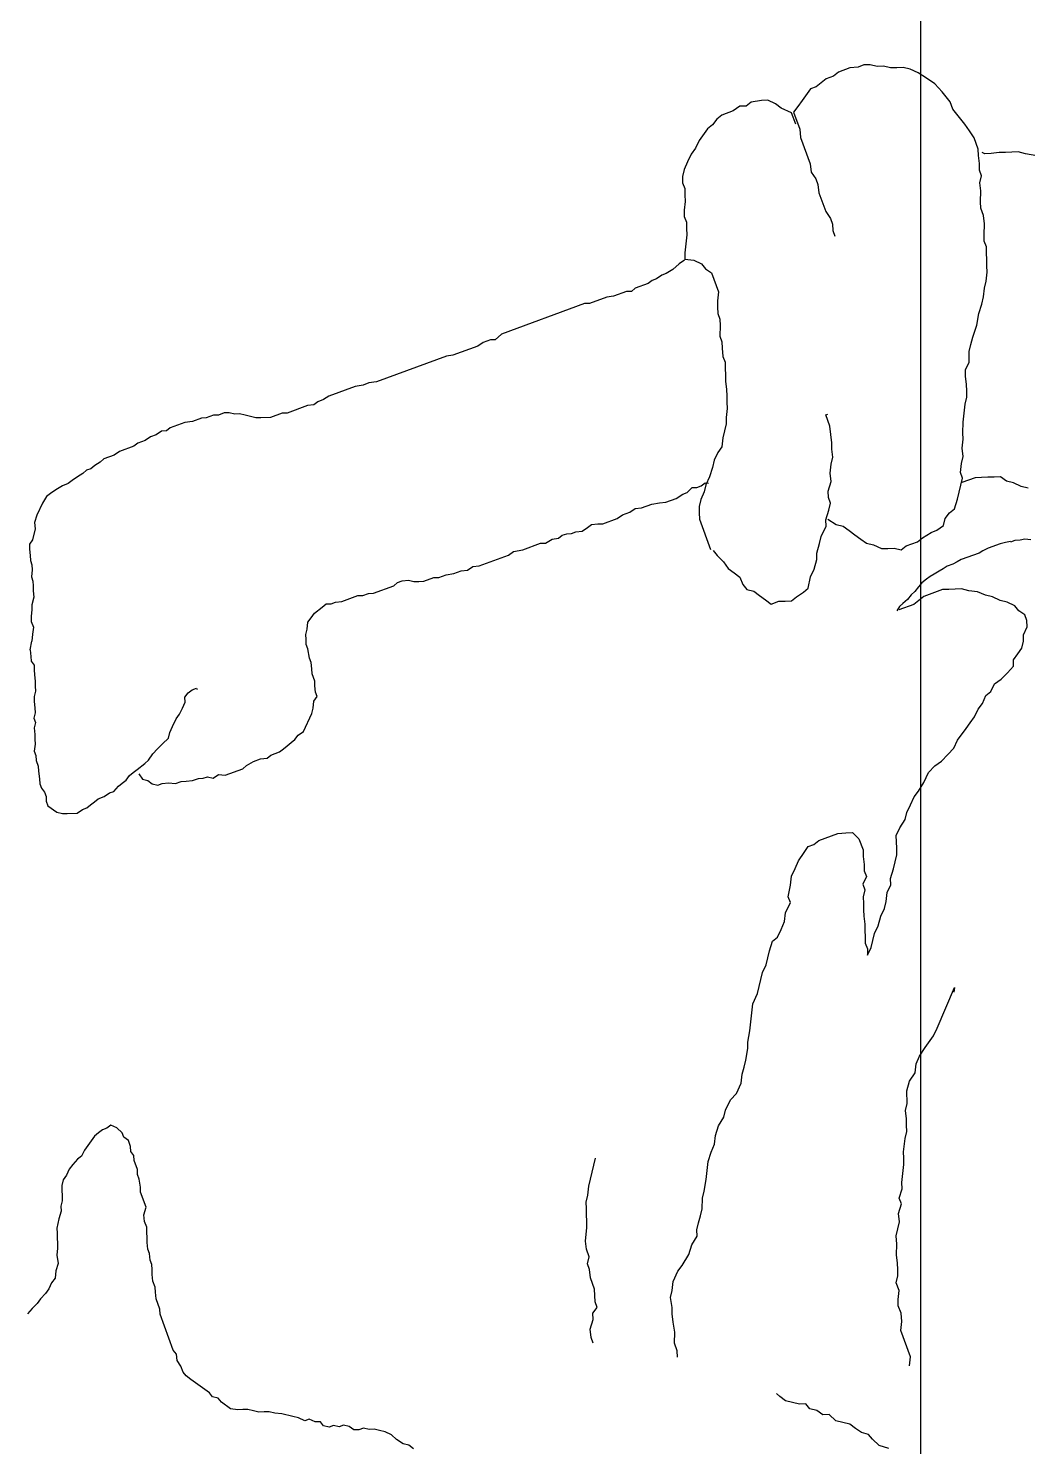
# Model space of a CAD drawing. Header units: millimetres. Extents: x 33350 to 35310, y -217097 to -211540.
# Drawn here: x 33692.44 to 33727.22, y -214426.19 to -214376.8 of the extents above; entities that cross this region are included whole.
import ezdxf
from ezdxf.enums import TextEntityAlignment as Align

# ---------------------------------------------------------------- set-up
doc = ezdxf.new("R2010")
doc.units = ezdxf.units.MM
doc.header["$LTSCALE"] = 60
doc.header["$MEASUREMENT"] = 0
doc.layers.add('BL-E', color=32, linetype='Continuous')
doc.layers.add('TEFRIŞ', color=223, linetype='Continuous')
doc.styles.add('ROMANS', font='ROMANSTW.SHX', dxfattribs={"width": 0.8})

# ---------------------------------------------------------------- blocks, each defined once
blk = doc.blocks.new('180x70x85')
at = {"layer": 'BL-E', "linetype": 'Continuous'}
blk.add_line((33453.251, -214514.093), (33453.251, -214319.093), dxfattribs=at)
at = {"layer": 'BL-E', "linetype": 'Continuous', "style": 'ROMANS', "width": 0.8}
blk.add_attdef('NO', text='', height=10, rotation=90, dxfattribs=at).set_placement((33438.251, -214492.093), align=Align.MIDDLE)
blk = doc.blocks.new('İNSAN-1')
for p, q in [((28.206, 2.562), (28.282, 2.161)), ((10.859, 1.894), (11.062, 2.043)), ((11.062, 2.043), (11.308, 2.101)), ((11.308, 2.101), (11.529, 2.094)), ((11.529, 2.094), (11.798, 2.219)), ((11.798, 2.219), (12.019, 2.212)), ((12.019, 2.212), (12.216, 2.139)), ((12.216, 2.139), (12.365, 1.936)), ((14.819, 1.811), (14.832, 1.981)), ((14.832, 1.981), (14.867, 2.143)), ((14.867, 2.143), (14.843, 2.352)), ((16.635, 2.26), (16.693, 2.015)), ((16.693, 2.015), (16.818, 1.746)), ((28.282, 2.161), (28.341, 1.916)), ((9.978, 1.324), (10.206, 1.538)), ((10.206, 1.538), (10.434, 1.752)), ((10.434, 1.752), (10.655, 1.746)), ((10.655, 1.746), (10.859, 1.894)), ((12.365, 1.936), (12.537, 1.798)), ((12.537, 1.798), (12.662, 1.528)), ((12.662, 1.528), (12.721, 1.283)), ((14.78, 1.647), (14.739, 1.474)), ((14.763, 1.657), (14.819, 1.811)), ((16.818, 1.746), (16.877, 1.5)), ((16.877, 1.5), (17.025, 1.297)), ((28.334, 1.695), (28.327, 1.474)), ((28.341, 1.916), (28.334, 1.695)), ((9.547, 0.962), (9.816, 1.086)), ((9.816, 1.086), (9.978, 1.324)), ((12.721, 1.283), (12.845, 1.014)), ((12.845, 1.014), (12.904, 0.769)), ((14.691, 1.28), (14.539, 0.865)), ((14.739, 1.474), (14.691, 1.28)), ((17.019, 1.076), (17.012, 0.855)), ((17.025, 1.297), (17.019, 1.076)), ((28.32, 1.253), (28.289, 0.967)), ((28.327, 1.474), (28.32, 1.253)), ((8.666, 0.392), (8.935, 0.516)), ((8.935, 0.516), (9.139, 0.665)), ((9.139, 0.665), (9.408, 0.789)), ((9.408, 0.789), (9.547, 0.962)), ((12.904, 0.769), (13.028, 0.499)), ((13.028, 0.499), (13.063, 0.189)), ((14.375, 0.549), (14.146, -0.073)), ((14.449, 0.686), (14.375, 0.549)), ((14.539, 0.865), (14.449, 0.686)), ((17.005, 0.634), (16.998, 0.413)), ((17.012, 0.855), (17.005, 0.634)), ((22.31, 0.469), (22.711, 0.545)), ((22.711, 0.545), (23.046, 0.645)), ((23.046, 0.645), (23.291, 0.703)), ((23.291, 0.703), (23.602, 0.738)), ((23.602, 0.738), (23.847, 0.797)), ((23.847, 0.797), (24.158, 0.831)), ((24.158, 0.831), (24.379, 0.824)), ((24.379, 0.824), (24.6, 0.818)), ((24.6, 0.818), (24.821, 0.811)), ((24.821, 0.811), (25.043, 0.804)), ((25.043, 0.804), (25.239, 0.731)), ((25.239, 0.731), (25.46, 0.724)), ((25.46, 0.724), (25.837, 0.735)), ((25.837, 0.735), (26.124, 0.704)), ((26.124, 0.704), (26.386, 0.607)), ((26.386, 0.607), (26.607, 0.6)), ((26.607, 0.6), (26.984, 0.611)), ((26.984, 0.611), (27.27, 0.58)), ((27.27, 0.58), (27.516, 0.638)), ((27.516, 0.638), (27.713, 0.566)), ((27.713, 0.566), (27.934, 0.559)), ((27.934, 0.559), (28.22, 0.528)), ((28.22, 0.528), (28.441, 0.521)), ((28.289, 0.967), (28.282, 0.746)), ((28.282, 0.746), (28.324, 0.656)), ((28.441, 0.521), (28.835, 0.376)), ((7.851, -0.202), (8.259, 0.095)), ((8.259, 0.095), (8.462, 0.243)), ((8.462, 0.243), (8.666, 0.392)), ((13.063, 0.189), (13.122, -0.057)), ((16.998, 0.413), (16.829, -0.046)), ((18.933, -0.001), (19.554, 0.068)), ((19.554, 0.068), (19.8, 0.127)), ((19.8, 0.127), (20.021, 0.12)), ((20.021, 0.12), (20.242, 0.113)), ((20.242, 0.113), (20.528, 0.082)), ((20.528, 0.082), (20.749, 0.075)), ((20.749, 0.075), (21.019, 0.199)), ((21.019, 0.199), (21.395, 0.21)), ((21.395, 0.21), (21.64, 0.268)), ((21.64, 0.268), (21.886, 0.327)), ((21.886, 0.327), (22.31, 0.469)), ((28.835, 0.376), (29.074, 0.214)), ((29.074, 0.214), (29.312, 0.051)), ((29.312, 0.051), (29.485, -0.087)), ((-2.172, -0.907), (-0.76, -0.31)), ((-0.76, -0.31), (-0.915, -0.327)), ((7.354, -0.54), (7.582, -0.326)), ((7.582, -0.326), (7.851, -0.202)), ((13.115, -0.277), (13.108, -0.498)), ((13.122, -0.057), (13.115, -0.277)), ((13.99, -0.369), (13.922, -0.556)), ((14.072, -0.211), (13.99, -0.369)), ((14.146, -0.073), (14.072, -0.211)), ((15.572, -0.627), (15.776, -0.478)), ((15.776, -0.478), (15.914, -0.305)), ((15.914, -0.305), (16.249, -0.205)), ((16.249, -0.205), (16.494, -0.147)), ((16.494, -0.147), (16.739, -0.088)), ((16.739, -0.088), (16.985, -0.029)), ((16.985, -0.029), (17.181, -0.102)), ((17.181, -0.102), (17.492, -0.067)), ((17.492, -0.067), (17.737, -0.008)), ((17.737, -0.008), (18.024, -0.039)), ((18.024, -0.039), (18.335, -0.005)), ((18.335, -0.005), (18.556, -0.012)), ((18.556, -0.012), (18.933, -0.001)), ((29.485, -0.087), (29.658, -0.225)), ((29.658, -0.225), (29.83, -0.363)), ((29.83, -0.363), (30.093, -0.459)), ((30.093, -0.459), (30.266, -0.598)), ((-2.442, -1.032), (-2.172, -0.907)), ((6.964, -0.993), (7.126, -0.755)), ((7.126, -0.755), (7.354, -0.54)), ((13.101, -0.719), (12.86, -1.375)), ((13.108, -0.498), (13.101, -0.719)), ((13.745, -0.844), (13.635, -1.015)), ((13.819, -0.706), (13.745, -0.844)), ((13.922, -0.556), (13.819, -0.706)), ((15.092, -1.12), (15.165, -0.924)), ((15.165, -0.924), (15.327, -0.685)), ((15.327, -0.685), (15.572, -0.627)), ((30.266, -0.598), (30.438, -0.736)), ((30.438, -0.736), (30.718, -0.988)), ((30.718, -0.988), (30.908, -1.281)), ((-3.143, -1.519), (-2.849, -1.329)), ((-2.849, -1.329), (-2.442, -1.032)), ((6.083, -1.563), (6.377, -1.373)), ((6.377, -1.373), (6.736, -1.207)), ((6.736, -1.207), (6.964, -0.993)), ((12.86, -1.375), (12.722, -1.548)), ((13.335, -1.446), (13.198, -1.561)), ((13.466, -1.282), (13.335, -1.446)), ((13.561, -1.153), (13.466, -1.282)), ((13.635, -1.015), (13.561, -1.153)), ((14.768, -1.597), (14.906, -1.424)), ((14.906, -1.424), (15.092, -1.12)), ((30.908, -1.281), (31.099, -1.575)), ((-13.93, -1.868), (-13.619, -1.834)), ((-13.619, -1.834), (-12.7, -2.172)), ((-6.013, -2.026), (-5.768, -1.968)), ((-5.768, -1.968), (-5.547, -1.974)), ((-5.547, -1.974), (-5.325, -1.981)), ((-5.039, -2.012), (-4.794, -1.954)), ((-4.794, -1.954), (-4.351, -1.967)), ((-4.351, -1.967), (-4.016, -1.867)), ((-4.016, -1.867), (-3.723, -1.677)), ((-3.723, -1.677), (-3.412, -1.643)), ((-3.412, -1.643), (-3.143, -1.519)), ((5.095, -2.018), (5.341, -1.96)), ((5.341, -1.96), (5.61, -1.835)), ((5.61, -1.835), (5.879, -1.711)), ((5.879, -1.711), (6.083, -1.563)), ((12.584, -1.721), (12.391, -2.246)), ((12.722, -1.548), (12.584, -1.721)), ((12.753, -1.938), (12.622, -2.102)), ((12.918, -1.81), (12.753, -1.938)), ((13.034, -1.688), (12.918, -1.81)), ((13.198, -1.561), (13.034, -1.688)), ((14.623, -1.99), (14.768, -1.597)), ((31.099, -1.575), (31.223, -1.844)), ((31.223, -1.844), (31.282, -2.089)), ((-12.7, -2.172), (-12.389, -2.137)), ((-12.389, -2.137), (-12.102, -2.168)), ((-12.102, -2.168), (-11.84, -2.265)), ((-11.84, -2.265), (-11.619, -2.272)), ((-11.619, -2.272), (-11.308, -2.237)), ((-11.308, -2.237), (-11.045, -2.334)), ((-11.045, -2.334), (-10.8, -2.275)), ((-10.8, -2.275), (-10.579, -2.282)), ((-10.579, -2.282), (-10.358, -2.289)), ((-10.358, -2.289), (-10.071, -2.32)), ((-10.071, -2.32), (-9.695, -2.31)), ((-9.695, -2.31), (-9.408, -2.341)), ((-9.408, -2.341), (-9.163, -2.282)), ((-9.163, -2.282), (-8.918, -2.223)), ((-8.918, -2.223), (-8.631, -2.254)), ((-8.631, -2.254), (-8.296, -2.154)), ((-8.296, -2.154), (-8.099, -2.227)), ((-8.099, -2.227), (-7.764, -2.127)), ((-7.764, -2.127), (-7.543, -2.134)), ((-7.543, -2.134), (-6.921, -2.064)), ((-6.921, -2.064), (-6.7, -2.071)), ((-6.7, -2.071), (-6.479, -2.078)), ((-6.479, -2.078), (-6.013, -2.026)), ((-5.325, -1.981), (-5.039, -2.012)), ((3.044, -2.53), (3.379, -2.429)), ((3.379, -2.429), (3.624, -2.371)), ((3.624, -2.371), (3.869, -2.312)), ((3.869, -2.312), (4.09, -2.319)), ((4.09, -2.319), (4.312, -2.326)), ((4.312, -2.326), (4.533, -2.333)), ((4.533, -2.333), (4.802, -2.208)), ((4.802, -2.208), (5.095, -2.018)), ((12.507, -2.224), (12.357, -2.31)), ((12.622, -2.102), (12.507, -2.224)), ((14.485, -2.163), (14.623, -1.99)), ((14.543, -2.408), (14.485, -2.163)), ((14.537, -2.629), (14.543, -2.408)), ((31.275, -2.31), (31.268, -2.531)), ((31.282, -2.089), (31.275, -2.31)), ((-16.807, -2.597), (-16.706, -2.932)), ((-16.706, -2.932), (-16.492, -3.16)), ((1.393, -2.965), (1.728, -2.865)), ((1.728, -2.865), (1.997, -2.74)), ((1.997, -2.74), (2.243, -2.682)), ((2.243, -2.682), (2.554, -2.647)), ((2.554, -2.647), (2.823, -2.523)), ((2.823, -2.523), (3.044, -2.53)), ((14.53, -2.85), (14.537, -2.629)), ((14.654, -3.12), (14.53, -2.85)), ((31.268, -2.531), (31.327, -2.776)), ((31.327, -2.776), (31.32, -2.997)), ((-16.492, -3.16), (-16.319, -3.298)), ((-16.319, -3.298), (-16.26, -3.543)), ((0.364, -3.331), (0.633, -3.207)), ((0.585, -3.338), (0.364, -3.331)), ((0.782, -3.41), (0.585, -3.338)), ((0.633, -3.207), (1.124, -3.089)), ((1.003, -3.417), (0.782, -3.41)), ((1.224, -3.424), (1.003, -3.417)), ((1.124, -3.089), (1.393, -2.965)), ((1.445, -3.431), (1.224, -3.424)), ((1.732, -3.462), (1.445, -3.431)), ((2.64, -3.424), (2.395, -3.483)), ((2.837, -3.496), (2.64, -3.424)), ((3.107, -3.372), (2.837, -3.496)), ((3.303, -3.445), (3.107, -3.372)), ((3.524, -3.451), (3.303, -3.445)), ((3.811, -3.482), (3.524, -3.451)), ((14.713, -3.365), (14.654, -3.12)), ((14.862, -3.568), (14.713, -3.365)), ((31.32, -2.997), (31.379, -3.242)), ((31.379, -3.242), (31.372, -3.463)), ((-16.26, -3.543), (-16.112, -3.747)), ((-16.112, -3.747), (-15.963, -3.95)), ((-15.963, -3.95), (-15.904, -4.196)), ((1.953, -3.469), (1.732, -3.462)), ((2.174, -3.476), (1.953, -3.469)), ((2.395, -3.483), (2.174, -3.476)), ((4.032, -3.489), (3.811, -3.482)), ((4.426, -3.634), (4.032, -3.489)), ((4.64, -3.862), (4.426, -3.634)), ((4.634, -4.083), (4.64, -3.862)), ((15.01, -3.772), (14.862, -3.568)), ((15.159, -3.976), (15.01, -3.772)), ((31.269, -3.947), (31.124, -4.34)), ((31.3, -3.66), (31.269, -3.947)), ((31.372, -3.463), (31.3, -3.66)), ((-15.904, -4.196), (-15.846, -4.441)), ((-15.846, -4.441), (-15.631, -4.669)), ((4.361, -5.026), (4.603, -4.37)), ((4.603, -4.37), (4.634, -4.083)), ((15.308, -4.179), (15.159, -3.976)), ((15.366, -4.425), (15.308, -4.179)), ((15.557, -4.718), (15.366, -4.425)), ((31.124, -4.34), (30.986, -4.513)), ((-15.631, -4.669), (-15.638, -4.89)), ((-15.638, -4.89), (-15.49, -5.093)), ((14.952, -4.943), (15.311, -4.777)), ((15.311, -4.777), (15.532, -4.784)), ((15.532, -4.784), (15.867, -4.683)), ((15.867, -4.683), (16.113, -4.625)), ((16.113, -4.625), (16.309, -4.697)), ((16.309, -4.697), (16.531, -4.704)), ((16.531, -4.704), (16.866, -4.604)), ((16.866, -4.604), (17.152, -4.635)), ((17.152, -4.635), (17.463, -4.6)), ((17.463, -4.6), (17.708, -4.542)), ((17.708, -4.542), (17.995, -4.573)), ((17.995, -4.573), (18.216, -4.58)), ((18.216, -4.58), (18.503, -4.611)), ((18.503, -4.611), (18.789, -4.642)), ((18.789, -4.642), (19.183, -4.787)), ((19.183, -4.787), (19.207, -4.721)), ((25.608, -4.544), (25.411, -4.472)), ((25.829, -4.551), (25.608, -4.544)), ((26.026, -4.624), (25.829, -4.551)), ((26.264, -4.786), (26.026, -4.624)), ((26.921, -5.028), (26.264, -4.786)), ((30.889, -4.775), (30.751, -4.948)), ((30.986, -4.513), (30.889, -4.775)), ((-15.49, -5.093), (-15.431, -5.338)), ((-15.431, -5.338), (-15.258, -5.476)), ((3.947, -5.544), (4.151, -5.395)), ((4.151, -5.395), (4.223, -5.198)), ((4.223, -5.198), (4.361, -5.026)), ((13.008, -5.568), (13.146, -5.395)), ((13.146, -5.395), (13.546, -5.319)), ((13.546, -5.319), (13.816, -5.195)), ((13.816, -5.195), (14.151, -5.095)), ((14.151, -5.095), (14.372, -5.101)), ((14.372, -5.101), (14.707, -5.001)), ((14.707, -5.001), (14.952, -4.943)), ((27.207, -5.059), (26.921, -5.028)), ((27.404, -5.131), (27.207, -5.059)), ((27.643, -5.294), (27.404, -5.131)), ((27.929, -5.325), (27.643, -5.294)), ((28.848, -5.663), (27.929, -5.325)), ((30.541, -5.317), (30.133, -5.614)), ((30.613, -5.121), (30.541, -5.317)), ((30.751, -4.948), (30.613, -5.121)), ((-15.258, -5.476), (-15.265, -5.697)), ((-15.265, -5.697), (-15.206, -5.943)), ((3.115, -5.982), (3.384, -5.858)), ((3.384, -5.858), (3.653, -5.734)), ((3.653, -5.734), (3.947, -5.544)), ((12.707, -5.979), (12.846, -5.806)), ((12.846, -5.806), (13.008, -5.568)), ((29.135, -5.694), (28.848, -5.663)), ((29.726, -5.911), (29.135, -5.694)), ((29.308, -5.832), (29.702, -5.977)), ((29.929, -5.763), (29.726, -5.911)), ((30.133, -5.614), (29.929, -5.763)), ((-15.206, -5.943), (-15.147, -6.188)), ((-15.147, -6.188), (-14.998, -6.391)), ((-14.998, -6.391), (-14.891, -6.505)), ((0.997, -6.469), (1.267, -6.345)), ((1.267, -6.345), (1.536, -6.221)), ((1.536, -6.221), (1.847, -6.186)), ((1.847, -6.186), (2.206, -6.02)), ((2.206, -6.02), (2.403, -6.093)), ((2.403, -6.093), (2.804, -6.017)), ((2.804, -6.017), (3.115, -5.982)), ((12.597, -6.683), (12.694, -6.42)), ((12.694, -6.42), (12.701, -6.2)), ((12.701, -6.2), (12.707, -5.979)), ((29.702, -5.977), (29.867, -6.336)), ((29.867, -6.336), (30.016, -6.54)), ((-0.236, -6.984), (0.034, -6.86)), ((0.034, -6.86), (0.279, -6.801)), ((0.279, -6.801), (0.524, -6.742)), ((0.524, -6.742), (0.859, -6.642)), ((0.859, -6.642), (0.997, -6.469)), ((12.746, -6.887), (12.597, -6.683)), ((12.894, -7.09), (12.746, -6.887)), ((30.016, -6.54), (30.141, -6.809)), ((30.141, -6.809), (30.134, -7.03)), ((-2.263, -7.429), (-1.952, -7.395)), ((-1.952, -7.395), (-1.641, -7.36)), ((-1.641, -7.36), (-1.33, -7.326)), ((-1.33, -7.326), (-0.971, -7.16)), ((-0.971, -7.16), (-0.726, -7.101)), ((-0.726, -7.101), (-0.481, -7.043)), ((-0.481, -7.043), (-0.236, -6.984)), ((13.043, -7.294), (12.894, -7.09)), ((13.102, -7.539), (13.043, -7.294)), ((30.079, -7.382), (29.941, -7.555)), ((30.134, -7.03), (30.079, -7.382)), ((-4.674, -8.106), (-4.446, -7.892)), ((-4.446, -7.892), (-4.086, -7.727)), ((-4.086, -7.727), (-3.776, -7.692)), ((-3.776, -7.692), (-3.53, -7.633)), ((-3.53, -7.633), (-3.285, -7.575)), ((-3.285, -7.575), (-2.885, -7.499)), ((-2.885, -7.499), (-2.663, -7.505)), ((-2.663, -7.505), (-2.263, -7.429)), ((13.275, -7.677), (13.102, -7.539)), ((13.537, -7.774), (13.275, -7.677)), ((13.686, -7.978), (13.537, -7.774)), ((29.934, -7.776), (29.771, -8.014)), ((29.941, -7.555), (29.934, -7.776)), ((-5.571, -8.521), (-5.278, -8.331)), ((-5.278, -8.331), (-5.033, -8.272)), ((-5.033, -8.272), (-4.674, -8.106)), ((13.834, -8.181), (13.686, -7.978)), ((14.073, -8.344), (13.834, -8.181)), ((14.287, -8.571), (14.073, -8.344)), ((18.387, -8.367), (18.076, -8.402)), ((18.632, -8.309), (18.387, -8.367)), ((18.877, -8.25), (18.632, -8.309)), ((19.098, -8.257), (18.877, -8.25)), ((19.409, -8.222), (19.098, -8.257)), ((19.63, -8.229), (19.409, -8.222)), ((19.851, -8.236), (19.63, -8.229)), ((20.073, -8.243), (19.851, -8.236)), ((20.359, -8.274), (20.073, -8.243)), ((20.58, -8.281), (20.359, -8.274)), ((20.801, -8.288), (20.58, -8.281)), ((21.022, -8.295), (20.801, -8.288)), ((21.219, -8.367), (21.022, -8.295)), ((21.506, -8.398), (21.219, -8.367)), ((29.771, -8.014), (29.627, -8.408)), ((-7.132, -8.915), (-6.822, -8.88)), ((-6.822, -8.88), (-6.487, -8.78)), ((-6.487, -8.78), (-6.217, -8.656)), ((-6.217, -8.656), (-5.906, -8.621)), ((-5.906, -8.621), (-5.571, -8.521)), ((14.46, -8.709), (14.287, -8.571)), ((15.552, -9.186), (14.501, -8.799)), ((17.023, -8.834), (16.753, -8.958)), ((16.823, -8.986), (16.809, -8.866)), ((17.358, -8.733), (17.023, -8.834)), ((17.603, -8.675), (17.358, -8.733)), ((17.872, -8.55), (17.603, -8.675)), ((18.076, -8.402), (17.872, -8.55)), ((21.727, -8.405), (21.506, -8.398)), ((21.924, -8.477), (21.727, -8.405)), ((22.3, -8.467), (21.924, -8.477)), ((22.522, -8.474), (22.3, -8.467)), ((22.718, -8.546), (22.522, -8.474)), ((22.94, -8.553), (22.718, -8.546)), ((23.161, -8.56), (22.94, -8.553)), ((23.471, -8.526), (23.161, -8.56)), ((24.128, -8.767), (23.471, -8.526)), ((24.276, -8.971), (24.128, -8.767)), ((29.285, -8.729), (29.147, -8.901)), ((29.488, -8.58), (29.285, -8.729)), ((29.627, -8.408), (29.488, -8.58)), ((-9.716, -9.453), (-9.422, -9.264)), ((-9.422, -9.264), (-9.201, -9.27)), ((-9.201, -9.27), (-8.956, -9.212)), ((-8.956, -9.212), (-8.711, -9.153)), ((-8.711, -9.153), (-8.466, -9.094)), ((-8.466, -9.094), (-8.089, -9.084)), ((-8.089, -9.084), (-7.844, -9.025)), ((-7.844, -9.025), (-7.443, -8.949)), ((-7.443, -8.949), (-7.132, -8.915)), ((15.773, -9.193), (15.552, -9.186)), ((15.994, -9.2), (15.773, -9.193)), ((16.239, -9.141), (15.994, -9.2)), ((16.508, -9.017), (16.239, -9.141)), ((16.753, -8.958), (16.508, -9.017)), ((16.655, -9.443), (16.66, -9.272)), ((16.66, -9.272), (16.716, -9.119)), ((16.716, -9.119), (16.823, -8.986)), ((24.449, -9.109), (24.276, -8.971)), ((24.574, -9.378), (24.449, -9.109)), ((24.608, -9.689), (24.574, -9.378)), ((28.47, -9.323), (28.266, -9.471)), ((28.739, -9.198), (28.47, -9.323)), ((29.147, -8.901), (28.739, -9.198)), ((-10.638, -9.933), (-10.434, -9.785)), ((-10.434, -9.785), (-10.051, -9.554)), ((-10.051, -9.554), (-9.716, -9.453)), ((16.278, -9.995), (16.422, -9.76)), ((16.422, -9.76), (16.479, -9.608)), ((16.479, -9.608), (16.655, -9.443)), ((24.571, -9.706), (24.445, -9.89)), ((24.829, -9.696), (24.608, -9.689)), ((25.451, -9.627), (24.829, -9.696)), ((25.672, -9.634), (25.451, -9.627)), ((25.893, -9.641), (25.672, -9.634)), ((26.09, -9.713), (25.893, -9.641)), ((26.311, -9.72), (26.09, -9.713)), ((26.622, -9.685), (26.311, -9.72)), ((26.843, -9.692), (26.622, -9.685)), ((27.064, -9.699), (26.843, -9.692)), ((27.261, -9.772), (27.064, -9.699)), ((27.482, -9.779), (27.261, -9.772)), ((27.727, -9.72), (27.482, -9.779)), ((27.997, -9.596), (27.727, -9.72)), ((28.266, -9.471), (27.997, -9.596)), ((-13.626, -9.951), (-13.405, -9.958)), ((-13.405, -9.958), (-13.142, -10.055)), ((-13.142, -10.055), (-12.766, -10.044)), ((-12.766, -10.044), (-12.413, -10.099)), ((-12.413, -10.099), (-12.127, -10.13)), ((-12.127, -10.13), (-11.905, -10.137)), ((-11.905, -10.137), (-11.553, -10.193)), ((-11.553, -10.193), (-11.308, -10.134)), ((-11.308, -10.134), (-10.997, -10.099)), ((-10.997, -10.099), (-10.638, -9.933)), ((16.124, -10.572), (16.148, -10.351)), ((16.148, -10.351), (16.278, -9.995)), ((24.106, -10.342), (24.05, -10.494)), ((24.25, -10.107), (24.106, -10.342)), ((24.445, -9.89), (24.25, -10.107)), ((15.95, -11.2), (16.081, -10.845)), ((16.081, -10.845), (16.124, -10.572)), ((23.869, -10.831), (23.762, -10.964)), ((23.925, -10.678), (23.869, -10.831)), ((24.05, -10.494), (23.925, -10.678)), ((15.926, -11.421), (15.95, -11.2)), ((23.762, -10.964), (23.594, -11.421)), ((15.707, -11.859), (15.801, -11.606)), ((15.801, -11.606), (15.926, -11.421)), ((23.482, -11.725), (23.314, -12.182)), ((23.487, -11.554), (23.482, -11.725)), ((23.594, -11.421), (23.487, -11.554)), ((15.395, -12.551), (15.582, -12.044)), ((15.582, -12.044), (15.707, -11.859)), ((23.314, -12.182), (23.29, -12.404)), ((-12.101, -12.896), (-11.897, -12.748)), ((-11.897, -12.748), (-11.701, -12.82)), ((-11.701, -12.82), (-11.479, -12.827)), ((-11.479, -12.827), (-11.258, -12.834)), ((-11.258, -12.834), (-10.865, -12.979)), ((-6.944, -12.858), (-6.699, -12.799)), ((15.366, -12.944), (15.39, -12.722)), ((15.39, -12.722), (15.395, -12.551)), ((23.29, -12.404), (23.065, -13.012)), ((-13.141, -12.886), (-12.944, -12.958)), ((-12.944, -12.958), (-12.657, -12.989)), ((-12.657, -12.989), (-12.322, -12.889)), ((-12.322, -12.889), (-12.101, -12.896)), ((-10.865, -12.979), (-10.578, -13.01)), ((-10.578, -13.01), (-10.381, -13.082)), ((-10.381, -13.082), (-10.136, -13.024)), ((-10.136, -13.024), (-9.873, -13.12)), ((-9.873, -13.12), (-9.587, -13.151)), ((-9.587, -13.151), (-9.12, -13.099)), ((-9.12, -13.099), (-8.899, -13.106)), ((-8.899, -13.106), (-8.678, -13.113)), ((-8.678, -13.113), (-8.457, -13.12)), ((-8.457, -13.12), (-8.236, -13.127)), ((-8.236, -13.127), (-7.991, -13.068)), ((-7.991, -13.068), (-7.68, -13.034)), ((-7.68, -13.034), (-7.435, -12.975)), ((-7.435, -12.975), (-7.189, -12.916)), ((-7.189, -12.916), (-6.944, -12.858)), ((15.11, -13.483), (15.134, -13.262)), ((15.134, -13.262), (15.259, -13.077)), ((15.259, -13.077), (15.366, -12.944)), ((23.06, -13.183), (21.995, -16.076)), ((23.065, -13.012), (23.06, -13.183)), ((14.992, -13.959), (15.048, -13.806)), ((15.048, -13.806), (15.054, -13.635)), ((15.054, -13.635), (15.11, -13.483)), ((14.717, -14.549), (14.862, -14.314)), ((14.862, -14.314), (14.886, -14.092)), ((14.886, -14.092), (14.992, -13.959)), ((14.488, -15.329), (14.712, -14.72)), ((14.712, -14.72), (14.717, -14.549)), ((14.301, -15.836), (14.427, -15.652)), ((14.427, -15.652), (14.488, -15.329)), ((13.928, -16.851), (14.301, -15.836)), ((21.801, -16.292), (21.795, -16.463)), ((21.995, -16.076), (21.801, -16.292)), ((21.702, -16.717), (21.576, -16.901)), ((21.795, -16.463), (21.702, -16.717)), ((13.754, -17.478), (13.778, -17.257)), ((13.778, -17.257), (13.904, -17.073)), ((13.904, -17.073), (13.928, -16.851)), ((21.576, -16.901), (21.259, -17.764)), ((13.618, -18.005), (13.661, -17.732)), ((13.661, -17.732), (13.754, -17.478)), ((21.259, -17.764), (21.235, -17.985)), ((13.52, -18.429), (13.525, -18.258)), ((13.525, -18.258), (13.618, -18.005)), ((21.235, -17.985), (20.338, -20.421)), ((13.389, -18.784), (13.52, -18.429)), ((-16.818, -19.138), (-16.7, -19.3)), ((13.378, -19.126), (13.383, -18.955)), ((13.424, -19.316), (13.378, -19.126)), ((13.383, -18.955), (13.389, -18.784)), ((-16.7, -19.3), (-16.653, -19.494)), ((-16.653, -19.494), (-16.502, -19.727)), ((-16.502, -19.727), (-16.332, -19.908)), ((13.237, -19.823), (13.344, -19.69)), ((13.344, -19.69), (13.4, -19.537)), ((13.4, -19.537), (13.424, -19.316)), ((-16.332, -19.908), (-16.233, -20.122)), ((-16.233, -20.122), (-16.186, -20.317)), ((12.975, -20.534), (13.237, -19.823)), ((-16.186, -20.317), (-16.14, -20.511)), ((-16.14, -20.511), (-16.145, -20.687)), ((-16.145, -20.687), (-16.098, -20.881)), ((12.895, -20.908), (12.97, -20.705)), ((12.97, -20.705), (12.975, -20.534)), ((20.296, -20.693), (20.221, -20.896)), ((20.338, -20.421), (20.296, -20.693)), ((-16.156, -21.038), (-16.161, -21.213)), ((-16.161, -21.213), (-16.043, -21.375)), ((-16.098, -20.881), (-16.156, -21.038)), ((12.685, -21.637), (12.89, -21.078)), ((12.89, -21.078), (12.895, -20.908)), ((20.178, -21.169), (19.842, -22.082)), ((20.221, -20.896), (20.178, -21.169)), ((-15.996, -21.57), (-16.054, -21.726)), ((-16.054, -21.726), (-16.007, -21.921)), ((-16.043, -21.375), (-15.996, -21.57)), ((12.661, -21.858), (12.685, -21.637)), ((-16.007, -21.921), (-16.065, -22.077)), ((-16.065, -22.077), (-16.018, -22.271)), ((12.493, -22.315), (12.599, -22.181)), ((12.599, -22.181), (12.605, -22.01)), ((12.605, -22.01), (12.661, -21.858)), ((19.842, -22.082), (19.717, -22.266)), ((-16.018, -22.271), (-15.881, -22.381)), ((-15.881, -22.381), (-15.886, -22.557)), ((-15.886, -22.557), (-15.788, -22.77)), ((8.16, -22.967), (8.785, -22.678)), ((8.785, -22.678), (8.974, -22.633)), ((8.974, -22.633), (9.215, -22.606)), ((9.215, -22.606), (9.372, -22.491)), ((9.372, -22.491), (9.525, -22.548)), ((9.525, -22.548), (9.746, -22.572)), ((9.746, -22.572), (9.917, -22.577)), ((9.917, -22.577), (10.171, -22.67)), ((10.171, -22.67), (10.342, -22.676)), ((10.342, -22.676), (10.564, -22.7)), ((10.564, -22.7), (10.716, -22.756)), ((11.964, -22.812), (12.121, -22.697)), ((12.121, -22.697), (12.279, -22.582)), ((12.279, -22.582), (12.493, -22.315)), ((19.535, -22.603), (19.511, -22.824)), ((19.642, -22.469), (19.535, -22.603)), ((19.717, -22.266), (19.642, -22.469)), ((-15.788, -22.77), (-15.845, -22.927)), ((-15.845, -22.927), (-15.746, -23.141)), ((-15.746, -23.141), (-15.699, -23.335)), ((7.877, -23.266), (8.034, -23.151)), ((8.034, -23.151), (8.16, -22.967)), ((10.716, -22.756), (11.039, -22.817)), ((11.039, -22.817), (11.192, -22.873)), ((11.192, -22.873), (11.363, -22.879)), ((11.363, -22.879), (11.534, -22.884)), ((11.534, -22.884), (11.723, -22.838)), ((11.723, -22.838), (11.964, -22.812)), ((19.511, -22.824), (19.25, -23.535)), ((-15.699, -23.335), (-15.606, -23.724)), ((7.449, -23.8), (7.556, -23.667)), ((7.556, -23.667), (7.663, -23.533)), ((7.663, -23.533), (7.77, -23.4)), ((7.77, -23.4), (7.877, -23.266)), ((19.244, -23.706), (19.095, -24.112)), ((19.25, -23.535), (19.244, -23.706)), ((-15.606, -23.724), (-15.579, -23.971)), ((-15.579, -23.971), (-15.532, -24.166)), ((-15.532, -24.166), (-15.537, -24.341)), ((7.23, -24.238), (7.337, -24.105)), ((7.337, -24.105), (7.449, -23.8)), ((19.095, -24.112), (19.084, -24.453)), ((-15.537, -24.341), (-15.543, -24.517)), ((-15.543, -24.517), (-15.496, -24.711)), ((7.113, -24.714), (7.206, -24.46)), ((7.206, -24.46), (7.23, -24.238)), ((19.084, -24.453), (19.079, -24.624)), ((19.079, -24.624), (19.125, -24.814)), ((-15.496, -24.711), (-15.449, -24.906)), ((-15.455, -25.082), (-15.46, -25.257)), ((-15.449, -24.906), (-15.455, -25.082)), ((6.638, -25.691), (6.862, -25.082)), ((6.862, -25.082), (6.969, -24.949)), ((6.969, -24.949), (7.113, -24.714)), ((19.125, -24.814), (19.17, -25.004)), ((19.17, -25.004), (19.216, -25.193)), ((-15.46, -25.257), (-15.433, -25.504)), ((-15.433, -25.504), (-15.197, -25.827)), ((19.216, -25.193), (19.21, -25.364)), ((19.21, -25.364), (19.256, -25.554)), ((19.256, -25.554), (19.251, -25.725)), ((-15.197, -25.827), (-15.059, -25.937)), ((-15.059, -25.937), (-15.013, -26.132)), ((-15.013, -26.132), (-14.875, -26.241)), ((6.539, -26.116), (6.665, -25.931)), ((6.585, -26.305), (6.539, -26.116)), ((6.665, -25.931), (6.638, -25.691)), ((19.171, -26.098), (19.077, -26.352)), ((19.176, -25.928), (19.171, -26.098)), ((19.251, -25.725), (19.176, -25.928)), ((-14.875, -26.241), (-14.757, -26.403)), ((-14.757, -26.403), (-14.521, -26.726)), ((6.449, -26.831), (6.523, -26.628)), ((6.523, -26.628), (6.529, -26.457)), ((6.529, -26.457), (6.585, -26.305)), ((19.072, -26.523), (18.96, -26.828)), ((19.077, -26.352), (19.072, -26.523)), ((-14.521, -26.726), (-14.403, -26.888)), ((-14.403, -26.888), (-14.285, -27.05)), ((-14.285, -27.05), (-14.148, -27.16)), ((-14.148, -27.16), (-13.94, -27.236)), ((6.42, -27.224), (6.425, -27.053)), ((6.425, -27.053), (6.449, -26.831)), ((8.971, -27.184), (9.179, -27.087)), ((9.179, -27.087), (9.35, -27.093)), ((9.35, -27.093), (9.508, -26.978)), ((9.508, -26.978), (9.615, -26.844)), ((9.615, -26.844), (9.671, -26.692)), ((9.671, -26.692), (9.62, -26.674)), ((18.917, -27.1), (18.73, -27.607)), ((18.96, -26.828), (18.917, -27.1)), ((-13.94, -27.236), (-13.75, -27.365)), ((-13.75, -27.365), (-13.523, -27.39)), ((-13.523, -27.39), (-13.386, -27.5)), ((-13.386, -27.5), (-12.135, -27.96)), ((6.345, -27.427), (6.42, -27.224)), ((6.372, -27.667), (6.345, -27.427)), ((7.929, -27.664), (8.119, -27.619)), ((8.119, -27.619), (8.327, -27.523)), ((8.327, -27.523), (8.605, -27.395)), ((8.605, -27.395), (8.763, -27.28)), ((8.763, -27.28), (8.971, -27.184)), ((18.73, -27.607), (18.624, -27.741)), ((-12.135, -27.96), (-11.959, -27.965)), ((-11.959, -27.965), (-11.594, -28.1)), ((-11.594, -28.1), (-11.367, -28.124)), ((-11.367, -28.124), (-11.191, -28.13)), ((-11.191, -28.13), (-10.983, -28.207)), ((6.292, -28.041), (6.348, -27.889)), ((6.337, -28.231), (6.292, -28.041)), ((6.348, -27.889), (6.372, -27.667)), ((7.382, -28.212), (7.558, -28.046)), ((7.558, -28.046), (7.734, -27.881)), ((7.734, -27.881), (7.929, -27.664)), ((18.493, -28.096), (18.418, -28.299)), ((18.618, -27.912), (18.493, -28.096)), ((18.624, -27.741), (18.618, -27.912)), ((-10.983, -28.207), (-10.755, -28.231)), ((-10.755, -28.231), (-10.579, -28.237)), ((-10.579, -28.237), (-10.404, -28.242)), ((-10.404, -28.242), (-10.248, -28.3)), ((-10.248, -28.3), (-10.02, -28.324)), ((-10.02, -28.324), (-9.864, -28.382)), ((-9.864, -28.382), (-9.636, -28.407)), ((-9.636, -28.407), (-9.46, -28.412)), ((-9.46, -28.412), (-9.285, -28.418)), ((-9.285, -28.418), (-9.109, -28.423)), ((-9.109, -28.423), (-8.901, -28.5)), ((-8.901, -28.5), (-8.673, -28.524)), ((-8.673, -28.524), (-8.407, -28.445)), ((-8.407, -28.445), (-7.886, -28.637)), ((-7.886, -28.637), (-7.71, -28.642)), ((-7.71, -28.642), (-7.431, -28.686)), ((6.452, -28.388), (6.337, -28.231)), ((6.498, -28.578), (6.452, -28.388)), ((6.682, -28.703), (6.498, -28.578)), ((6.834, -28.759), (7.048, -28.492)), ((7.048, -28.492), (7.155, -28.359)), ((7.155, -28.359), (7.382, -28.212)), ((18.293, -28.483), (18.199, -28.737)), ((18.418, -28.299), (18.293, -28.483)), ((-7.431, -28.686), (-7.274, -28.744)), ((-7.274, -28.744), (-7.099, -28.749)), ((-7.099, -28.749), (-6.786, -28.864)), ((-6.786, -28.864), (-6.61, -28.87)), ((-6.61, -28.87), (-6.473, -28.979)), ((-6.473, -28.979), (-6.298, -28.985)), ((-6.298, -28.985), (-6.089, -29.062)), ((-6.089, -29.062), (-5.971, -29.223)), ((6.356, -29.275), (6.463, -29.141)), ((6.463, -29.141), (6.621, -29.027)), ((6.621, -29.027), (6.727, -28.893)), ((6.727, -28.893), (6.834, -28.759)), ((18.092, -28.871), (17.906, -29.378)), ((18.199, -28.737), (18.092, -28.871)), ((-5.971, -29.223), (-5.815, -29.281)), ((-5.815, -29.281), (-5.645, -29.462)), ((-5.645, -29.462), (-5.546, -29.676)), ((6.017, -29.726), (6.073, -29.574)), ((6.073, -29.574), (6.249, -29.408)), ((6.249, -29.408), (6.356, -29.275)), ((17.78, -29.562), (17.649, -29.917)), ((17.906, -29.378), (17.78, -29.562)), ((-5.823, -30.106), (-5.932, -30.243)), ((-5.713, -29.969), (-5.823, -30.106)), ((-5.656, -29.813), (-5.713, -29.969)), ((-5.546, -29.676), (-5.656, -29.813)), ((5.71, -30.247), (5.817, -30.114)), ((5.817, -30.114), (5.892, -29.911)), ((5.892, -29.911), (6.017, -29.726)), ((17.543, -30.051), (17.417, -30.235)), ((17.649, -29.917), (17.543, -30.051)), ((-6.418, -30.597), (-6.632, -30.696)), ((-6.256, -30.479), (-6.418, -30.597)), ((-6.094, -30.361), (-6.256, -30.479)), ((-5.932, -30.243), (-6.094, -30.361)), ((5.441, -30.666), (5.497, -30.514)), ((5.497, -30.514), (5.603, -30.381)), ((5.603, -30.381), (5.71, -30.247)), ((17.254, -30.521), (17.147, -30.655)), ((17.31, -30.369), (17.254, -30.521)), ((17.417, -30.235), (17.31, -30.369)), ((-6.922, -31.003), (-7.084, -31.121)), ((-6.741, -30.833), (-6.922, -31.003)), ((-6.632, -30.696), (-6.741, -30.833)), ((5.304, -31.192), (5.315, -30.851)), ((5.315, -30.851), (5.441, -30.666)), ((16.896, -31.023), (16.79, -31.157)), ((17.022, -30.839), (16.896, -31.023)), ((17.147, -30.655), (17.022, -30.839)), ((-10.63, -31.59), (-10.877, -31.617)), ((-10.364, -31.51), (-10.63, -31.59)), ((-10.084, -31.554), (-10.364, -31.51)), ((-9.838, -31.527), (-10.084, -31.554)), ((-9.662, -31.532), (-9.838, -31.527)), ((-9.486, -31.538), (-9.662, -31.532)), ((-9.311, -31.543), (-9.486, -31.538)), ((-9.135, -31.549), (-9.311, -31.543)), ((-8.817, -31.488), (-9.135, -31.549)), ((-8.551, -31.409), (-8.817, -31.488)), ((-8.376, -31.414), (-8.551, -31.409)), ((-8.181, -31.368), (-8.376, -31.414)), ((-8.005, -31.373), (-8.181, -31.368)), ((-7.83, -31.378), (-8.005, -31.373)), ((-7.654, -31.384), (-7.83, -31.378)), ((-7.46, -31.337), (-7.654, -31.384)), ((-7.298, -31.219), (-7.46, -31.337)), ((-7.084, -31.121), (-7.298, -31.219)), ((5.299, -31.363), (5.304, -31.192)), ((5.345, -31.553), (5.299, -31.363)), ((5.575, -31.868), (5.345, -31.553)), ((16.571, -31.595), (16.445, -31.779)), ((16.715, -31.36), (16.571, -31.595)), ((16.79, -31.157), (16.715, -31.36)), ((-11.414, -31.952), (-11.595, -32.122)), ((-11.253, -31.834), (-11.414, -31.952)), ((-11.039, -31.735), (-11.253, -31.834)), ((-10.877, -31.617), (-11.039, -31.735)), ((5.727, -31.924), (5.575, -31.868)), ((5.898, -31.929), (5.727, -31.924)), ((6.05, -31.986), (5.898, -31.929)), ((6.184, -32.092), (6.05, -31.986)), ((6.336, -32.148), (6.184, -32.092)), ((16.111, -32.059), (15.695, -32.252)), ((16.338, -31.912), (16.111, -32.059)), ((16.445, -31.779), (16.338, -31.912)), ((-11.938, -32.41), (-12.119, -32.58)), ((-11.757, -32.24), (-11.938, -32.41)), ((-11.595, -32.122), (-11.757, -32.24)), ((6.507, -32.154), (6.336, -32.148)), ((6.78, -32.196), (6.507, -32.154)), ((6.951, -32.202), (6.78, -32.196)), ((7.154, -32.277), (6.951, -32.202)), ((7.325, -32.282), (7.154, -32.277)), ((7.477, -32.338), (7.325, -32.282)), ((7.717, -32.311), (7.477, -32.338)), ((7.888, -32.317), (7.717, -32.311)), ((8.059, -32.322), (7.888, -32.317)), ((8.281, -32.346), (8.059, -32.322)), ((8.471, -32.3), (8.281, -32.346)), ((8.623, -32.357), (8.471, -32.3)), ((8.813, -32.311), (8.623, -32.357)), ((8.984, -32.316), (8.813, -32.311)), ((9.205, -32.34), (8.984, -32.316)), ((9.376, -32.346), (9.205, -32.34)), ((9.566, -32.3), (9.376, -32.346)), ((9.737, -32.306), (9.566, -32.3)), ((9.908, -32.311), (9.737, -32.306)), ((10.13, -32.335), (9.908, -32.311)), ((10.301, -32.34), (10.13, -32.335)), ((10.472, -32.346), (10.301, -32.34)), ((10.605, -32.452), (10.472, -32.346)), ((10.776, -32.458), (10.605, -32.452)), ((10.998, -32.482), (10.776, -32.458)), ((10.998, -32.482), (11.308, -32.423)), ((11.548, -32.396), (11.308, -32.423)), ((11.789, -32.37), (11.548, -32.396)), ((11.992, -32.444), (11.789, -32.37)), ((12.163, -32.45), (11.992, -32.444)), ((12.403, -32.423), (12.163, -32.45)), ((12.574, -32.428), (12.403, -32.423)), ((12.834, -32.351), (12.574, -32.428)), ((13.055, -32.375), (12.834, -32.351)), ((13.226, -32.38), (13.055, -32.375)), ((13.397, -32.385), (13.226, -32.38)), ((13.55, -32.442), (13.397, -32.385)), ((13.79, -32.415), (13.55, -32.442)), ((13.961, -32.42), (13.79, -32.415)), ((14.113, -32.476), (13.961, -32.42)), ((14.284, -32.481), (14.113, -32.476)), ((14.506, -32.506), (14.284, -32.481)), ((14.677, -32.511), (14.506, -32.506)), ((14.835, -32.396), (14.677, -32.511)), ((15.214, -32.305), (14.835, -32.396)), ((15.436, -32.329), (15.214, -32.305)), ((15.695, -32.252), (15.436, -32.329))]:
    blk.add_line(p, q)

msp = doc.modelspace()

# ---------------------------------------------------------------- block references
at = {"layer": 'BL-E', "linetype": 'Continuous', "xscale": -1, "rotation": 270}
msp.add_blockref('İNSAN-1', (33724.984, -214409.445), dxfattribs=at)
at = {"layer": 'TEFRIŞ'}
msp.add_blockref('180x70x85', (270.254, -20), dxfattribs=at)

doc.saveas('drawing.dxf')
